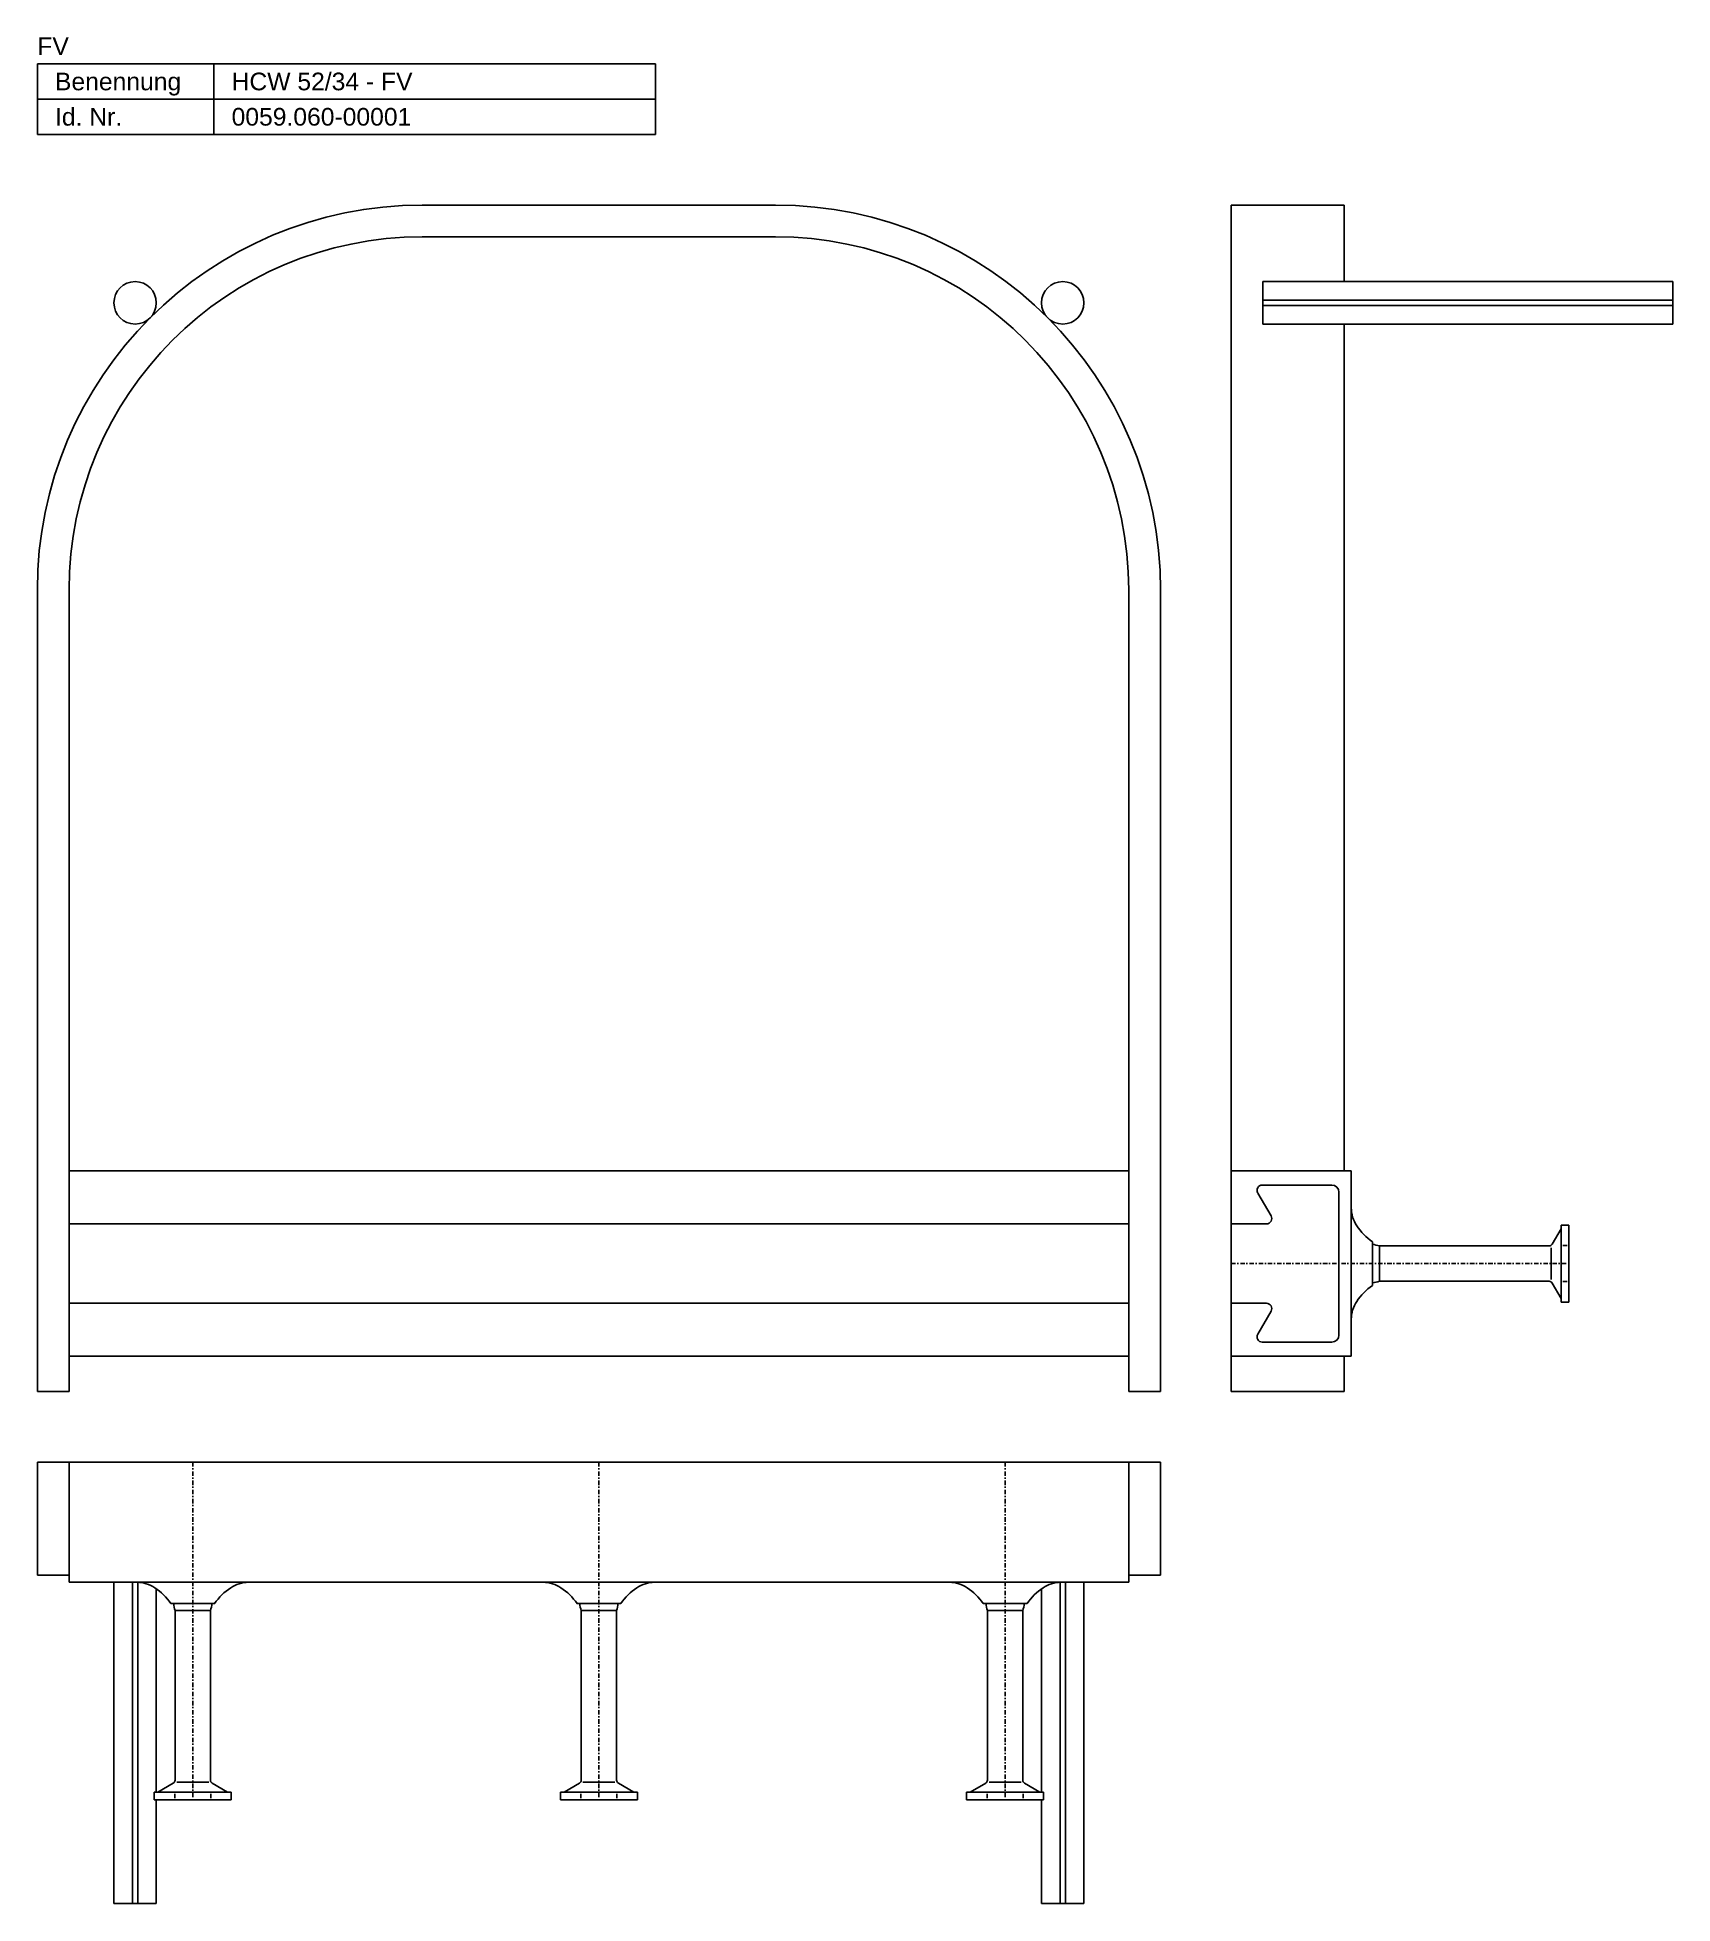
# Model space of a CAD drawing. Header units: millimetres. Extents: x 3 to 466, y -258 to 271.
import ezdxf

# ---------------------------------------------------------------- set-up
doc = ezdxf.new("R2010")
doc.units = ezdxf.units.MM
doc.header["$LTSCALE"] = 5
doc.linetypes.add('STRICHPUNKT2', pattern=[0.5, 0.25, -0.125, 0, -0.125])
doc.layers.add('HALFEN', color=2, linetype='CONTINUOUS')
doc.styles.add('ARIAL50', font='ARIAL.TTF', dxfattribs={"height": 5})

msp = doc.modelspace()

# ---------------------------------------------------------------- linework, layer by layer
at = {"layer": 'HALFEN'}
for p, q in [((3.38, 263.2), (178.38, 263.2)), ((3.38, 243.2), (3.38, 263.2)), ((53.38, 243.2), (53.38, 263.2)), ((178.38, 243.2), (178.38, 263.2)), ((3.38, 253.2), (178.38, 253.2)), ((3.38, 243.2), (178.38, 243.2)), ((112.38, 223.2), (212.38, 223.2)), ((341.38, -112.8), (341.38, 223.2)), ((341.38, 223.2), (373.38, 223.2)), ((373.38, 201.51), (373.38, 223.2)), ((112.38, 214.2), (212.38, 214.2)), ((350.38, 189.51), (350.38, 201.51)), ((350.38, 201.51), (466.38, 201.51)), ((466.38, 189.51), (466.38, 201.51)), ((350.38, 189.51), (466.38, 189.51)), ((373.38, -50.3), (373.38, 189.51)), ((3.38, -112.8), (3.38, 114.2)), ((12.38, -112.8), (12.38, 114.2)), ((312.38, -112.8), (312.38, 114.2)), ((321.38, -112.8), (321.38, 114.2)), ((12.38, -50.3), (312.38, -50.3)), ((375.38, -50.3), (341.38, -50.3)), ((373.38, -50.3), (343.38, -50.3)), ((375.38, -102.8), (375.38, -50.3)), ((348.9, -56.56), (352.68, -63.05)), ((369.88, -54.3), (350.2, -54.3)), ((371.88, -56.3), (371.88, -96.8)), ((12.38, -65.3), (312.38, -65.3)), ((351.38, -65.3), (341.38, -65.3)), ((432.27, -71.05), (434.78, -66.7)), ((434.78, -87.46), (434.78, -65.64)), ((436.98, -65.64), (434.78, -65.64)), ((436.98, -87.46), (436.98, -65.64)), ((381.38, -70.35), (381.38, -82.76)), ((383.38, -71.55), (431.4, -71.55)), ((383.38, -81.55), (431.4, -81.55)), ((432.27, -82.05), (434.78, -86.4)), ((12.38, -87.8), (312.38, -87.8)), ((351.38, -87.8), (341.38, -87.8)), ((436.98, -87.46), (434.78, -87.46)), ((348.9, -96.55), (352.68, -90.06)), ((369.88, -98.8), (350.2, -98.8)), ((12.38, -102.8), (312.38, -102.8)), ((375.38, -102.8), (341.38, -102.8)), ((373.38, -112.8), (373.38, -102.8)), ((3.38, -112.8), (12.38, -112.8)), ((312.38, -112.8), (321.38, -112.8)), ((341.38, -112.8), (373.38, -112.8)), ((3.38, -132.8), (321.38, -132.8)), ((3.38, -132.8), (3.38, -164.8)), ((12.38, -132.8), (12.38, -166.8)), ((312.38, -132.8), (312.38, -166.8)), ((321.38, -132.8), (321.38, -164.8)), ((3.38, -164.8), (12.38, -164.8)), ((12.38, -166.8), (312.38, -166.8)), ((25.06, -166.8), (25.06, -257.8)), ((37.06, -168.64), (37.06, -226.2)), ((287.7, -168.64), (287.7, -226.2)), ((299.7, -166.8), (299.7, -257.8)), ((312.38, -164.8), (321.38, -164.8)), ((53.59, -172.8), (41.17, -172.8)), ((168.59, -172.8), (156.17, -172.8)), ((283.59, -172.8), (271.17, -172.8)), ((42.38, -174.8), (42.38, -222.83)), ((52.38, -174.8), (52.38, -222.83)), ((157.38, -174.8), (157.38, -222.83)), ((167.38, -174.8), (167.38, -222.83)), ((272.38, -174.8), (272.38, -222.83)), ((282.38, -174.8), (282.38, -222.83)), ((36.47, -226.2), (58.29, -226.2)), ((36.47, -228.4), (36.47, -226.2)), ((41.88, -223.69), (37.53, -226.2)), ((52.88, -223.69), (57.23, -226.2)), ((58.29, -228.4), (58.29, -226.2)), ((151.47, -226.2), (173.29, -226.2)), ((151.47, -228.4), (151.47, -226.2)), ((156.88, -223.69), (152.53, -226.2)), ((167.88, -223.69), (172.23, -226.2)), ((173.29, -228.4), (173.29, -226.2)), ((266.47, -226.2), (288.29, -226.2)), ((266.47, -228.4), (266.47, -226.2)), ((271.88, -223.69), (267.53, -226.2)), ((282.88, -223.69), (287.23, -226.2)), ((288.29, -228.4), (288.29, -226.2)), ((36.47, -228.4), (58.29, -228.4)), ((37.06, -228.4), (37.06, -257.8)), ((151.47, -228.4), (173.29, -228.4)), ((266.47, -228.4), (288.29, -228.4)), ((287.7, -228.4), (287.7, -257.8)), ((25.06, -257.8), (37.06, -257.8)), ((287.7, -257.8), (299.7, -257.8))]:
    msp.add_line(p, q, dxfattribs=at)
at = {"layer": 'HALFEN', "color": 1}
for p, q in [((466.38, 196.26), (350.38, 196.26)), ((466.38, 194.76), (350.38, 194.76)), ((383.38, -71.55), (383.38, -81.55)), ((431.98, -72.04), (431.98, -81.06)), ((436.48, -71.46), (435.28, -71.46)), ((436.48, -81.65), (435.28, -81.65)), ((30.31, -257.8), (30.31, -166.8)), ((31.81, -257.8), (31.81, -166.8)), ((292.95, -257.8), (292.95, -166.8)), ((294.45, -257.8), (294.45, -166.8)), ((52.38, -174.8), (42.38, -174.8)), ((167.38, -174.8), (157.38, -174.8)), ((282.38, -174.8), (272.38, -174.8)), ((42.29, -227.9), (42.29, -226.7)), ((51.89, -223.4), (42.87, -223.4)), ((52.47, -227.9), (52.47, -226.7)), ((157.29, -227.9), (157.29, -226.7)), ((166.89, -223.4), (157.87, -223.4)), ((167.47, -227.9), (167.47, -226.7)), ((272.29, -227.9), (272.29, -226.7)), ((281.89, -223.4), (272.87, -223.4)), ((282.47, -227.9), (282.47, -226.7))]:
    msp.add_line(p, q, dxfattribs=at)
at = {"layer": 'HALFEN', "color": 1, "linetype": 'STRICHPUNKT2'}
for p, q in [((341.38, -76.55), (436.98, -76.55)), ((47.38, -132.8), (47.38, -228.4)), ((162.38, -132.8), (162.38, -228.4)), ((277.38, -132.8), (277.38, -228.4))]:
    msp.add_line(p, q, dxfattribs=at)
at = {"layer": 'HALFEN'}
for centre in [(31.06, 195.51), (293.7, 195.51)]:
    msp.add_circle(centre, 6, dxfattribs=at)
for centre, radius, start, end in [((112.38, 114.2), 109, 90, 180), ((212.38, 114.2), 109, 0, 90), ((112.38, 114.2), 100, 90, 180), ((212.38, 114.2), 100, 0, 90), ((350.2, -55.8), 1.5, 90, 210.1639), ((369.88, -56.3), 2, 0, 90), ((351.38, -63.8), 1.5, 270, 30.1639), ((384.38, -60.78), 9, 180, 214.0058), ((391.38, -56.05), 17.45, 214.0058, 235.0185), ((379.27, -84.68), 13.75, 72.6224, 81.1869), ((431.4, -70.55), 1, 270, 330), ((391.38, -97.05), 17.45, 124.9815, 145.9942), ((379.27, -68.43), 13.75, 278.8131, 287.3776), ((431.4, -82.55), 1, 30, 90), ((351.38, -89.3), 1.5, 329.8361, 90), ((384.38, -92.33), 9, 145.9942, 180), ((350.2, -97.3), 1.5, 149.8361, 270), ((369.88, -96.8), 2, 270, 0), ((31.6, -175.8), 9, 55.9942, 90), ((26.88, -182.81), 17.45, 34.9815, 55.9942), ((67.88, -182.81), 17.45, 124.0058, 145.0185), ((63.16, -175.8), 9, 90, 124.0058), ((146.6, -175.8), 9, 55.9942, 90), ((141.88, -182.81), 17.45, 34.9815, 55.9942), ((182.88, -182.81), 17.45, 124.0058, 145.0185), ((178.16, -175.8), 9, 90, 124.0058), ((261.6, -175.8), 9, 55.9942, 90), ((256.88, -182.81), 17.45, 34.9815, 55.9942), ((297.88, -182.81), 17.45, 124.0058, 145.0185), ((293.16, -175.8), 9, 90, 124.0058), ((55.5, -170.7), 13.75, 188.8131, 197.3776), ((39.26, -170.7), 13.75, 342.6224, 351.1869), ((170.5, -170.7), 13.75, 188.8131, 197.3776), ((154.26, -170.7), 13.75, 342.6224, 351.1869), ((285.5, -170.7), 13.75, 188.8131, 197.3776), ((269.26, -170.7), 13.75, 342.6224, 351.1869), ((41.38, -222.83), 1, 300, 0), ((53.38, -222.83), 1, 180, 240), ((156.38, -222.83), 1, 300, 0), ((168.38, -222.83), 1, 180, 240), ((271.38, -222.83), 1, 300, 0), ((283.38, -222.83), 1, 180, 240)]:
    msp.add_arc(centre, radius, start, end, dxfattribs=at)

# ---------------------------------------------------------------- texts
at = {"layer": 'HALFEN', "style": 'ARIAL50'}
for s, p in [('FV', (3.38, 265.7)), ('Benennung', (8.38, 255.7)), ('HCW 52/34 - FV', (58.38, 255.7)), ('Id. Nr.', (8.38, 245.7)), ('0059.060-00001', (58.38, 245.7))]:
    msp.add_text(s, height=5, dxfattribs=at).set_placement(p)

doc.saveas('drawing.dxf')
